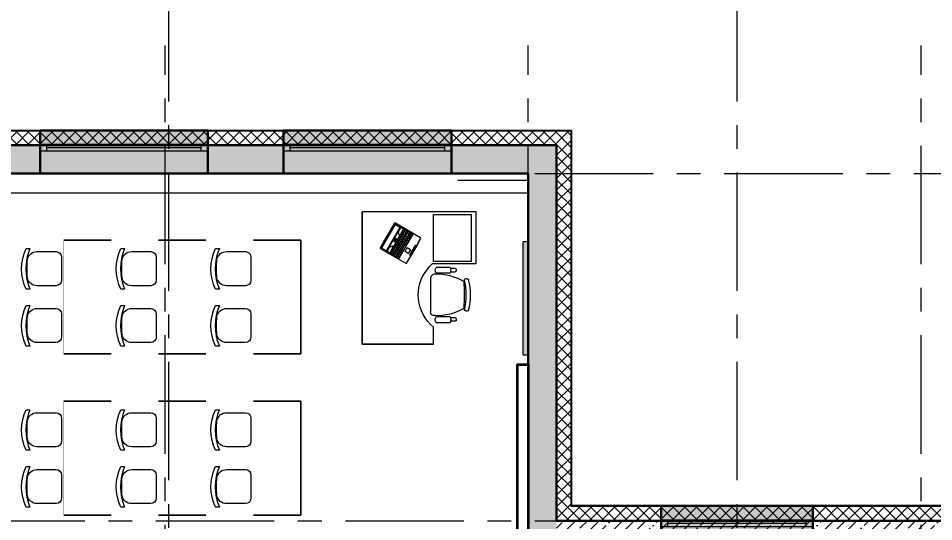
# Model space of a CAD drawing. Header units: millimetres. Extents: x -13407 to 115150, y -83292 to 109271.
# Drawn here: x 45984 to 55647, y 27471 to 32784 of the extents above; entities that cross this region are included whole.
import ezdxf
from ezdxf.enums import TextEntityAlignment as Align

# ---------------------------------------------------------------- set-up
doc = ezdxf.new("R2018")
doc.units = ezdxf.units.MM
doc.linetypes.add('CENTER', pattern=[2, 1.25, -0.25, 0.25, -0.25])
doc.layers.get('Defpoints').update_dxf_attribs({"color": 6})
for name, color, linetype, lineweight in [('АР_Маркер экспликации', 239, 'Continuous', 13), ('АР_Навесной фасад', 5, 'Continuous', 5), ('АР_Номер помещения', 1, 'Continuous', 25), ('АР_Окна БЛОК', 250, 'Continuous', 13), ('АР_Оси', 193, 'Continuous', 9), ('АР_Подоконники', 163, 'Continuous', 9), ('АР_Помещения_площадь', 19, 'Continuous', 9), ('АР_Сущ Несущая стена', 202, 'Continuous', 30), ('АР_Утеплитель', 250, 'Continuous', 9), ('АР_Штриховка монолит', 250, 'Continuous', 9), ('ТХ_мебель передв', 250, 'Continuous', 13), ('ТХ_обор_комп принт', 30, 'Continuous', 13)]:
    doc.layers.add(name, color=color, linetype=linetype, lineweight=lineweight)
doc.layers.add('АР_Названия помещений', color=124, linetype='Continuous', lineweight=5, plot=False)
doc.styles.add('ISOCPEUR', font='isocpeur.ttf', dxfattribs={"width": 0.7})
doc.styles.get("Standard").update_dxf_attribs({"font": 'arial.ttf'})
pattern_1 = [(45, (-951587.81, 109999.9), (-123.743687, 123.743687), []), (45, (-951464.07, 109999.9), (-123.743687, 123.743687), [218.75, -43.75, 0, -43.75])]

# ---------------------------------------------------------------- blocks, each defined once
blk = doc.blocks.new('*U123')
at = {"true_color": 0xffffff}
h = blk.add_hatch(color=7, dxfattribs=at)
h.dxf.hatch_style = 1
h.paths.add_polyline_path([(-1770, -240), (0, -240), (0, 220), (-1770, 220)])
at = {"lineweight": 30}
for p, q in [((-1770, -240), (-1770, 220)), ((0, -240), (0, 220))]:
    blk.add_line(p, q, dxfattribs=at)
for p, q in [((0, 220), (-1770, 220)), ((-1770, 70), (0, 70)), ((-1770, 0), (0, 0)), ((-1700, 0), (-1700, 70)), ((-1700, 35), (-70, 35)), ((-70, 0), (-70, 70)), ((-1770, -240), (0, -240)), ((-1770, -240), (-1770, -240)), ((-1770, -240), (-1770, -240)), ((0, -240), (0, -240)), ((0, -240), (0, -240))]:
    blk.add_line(p, q)
blk = doc.blocks.new('*U131')
at = {"true_color": 0xffffff}
h = blk.add_hatch(color=7, dxfattribs=at)
h.dxf.hatch_style = 1
h.paths.add_polyline_path([(-1770, -240), (0, -240), (0, 220), (-1770, 220)])
at = {"lineweight": 30}
for p, q in [((-1770, -240), (-1770, 220)), ((0, -240), (0, 220))]:
    blk.add_line(p, q, dxfattribs=at)
for p, q in [((0, 220), (-1770, 220)), ((-1770, 70), (0, 70)), ((-1770, 0), (0, 0)), ((-1700, 0), (-1700, 70)), ((-1700, 35), (-70, 35)), ((-70, 0), (-70, 70)), ((-1770, -240), (0, -240)), ((-1770, -240), (-1770, -240)), ((-1770, -240), (-1770, -240)), ((0, -240), (0, -240)), ((0, -240), (0, -240))]:
    blk.add_line(p, q)
blk = doc.blocks.new('*U264')
at = {"layer": 'Defpoints', "color": 7, "style": 'ISOCPEUR', "width": 0.7, "flags": 1}
blk.add_attdef('КАТЕГОРИЯ', (-499.2, -2092.2), '', height=250, dxfattribs=at)
at = {"layer": 'Defpoints', "color": 7, "style": 'ISOCPEUR', "width": 0.7}
blk.add_attdef('ПЛОЩАДЬ_ПОМЕЩЕНИЯ', text='', height=200, dxfattribs=at).set_placement((-21210.9, -3051.6), align=Align.MIDDLE_RIGHT)
at = {"layer": 'АР_Номер помещения', "color": 7, "style": 'ISOCPEUR', "width": 0.7}
blk.add_attdef('НОМЕР_ПОМЕЩЕНИЯ', text='', height=300, dxfattribs=at).set_placement((-17601.4, -2573.3), align=Align.MIDDLE_CENTER)
at = {"layer": 'АР_Помещения_площадь', "color": 7, "lineweight": 30, "width": 0.7, "flags": 104}
blk.add_attdef('ИМЯ_ПОМЕЩЕНИЯ', text='', height=100, dxfattribs=at).set_placement((157.6, 1217.1), align=Align.MIDDLE_CENTER)
blk = doc.blocks.new('*U97')
at = {"true_color": 0xffffff}
h = blk.add_hatch(color=7, dxfattribs=at)
h.dxf.hatch_style = 1
h.paths.add_polyline_path([(-1600, -140), (0, -140), (0, 220), (-1600, 220)])
at = {"lineweight": 30}
for p, q in [((-1600, -140), (-1600, 220)), ((0, -140), (0, 220))]:
    blk.add_line(p, q, dxfattribs=at)
for p, q in [((0, 220), (-1600, 220)), ((-1600, 70), (0, 70)), ((-1600, 0), (0, 0)), ((-1530, 0), (-1530, 70)), ((-1530, 35), (-70, 35)), ((-70, 0), (-70, 70)), ((-1600, -140), (0, -140)), ((-1600, -140), (-1600, -140)), ((-1600, -140), (-1600, -140)), ((0, -140), (0, -140)), ((0, -140), (0, -140))]:
    blk.add_line(p, q)
blk = doc.blocks.new('laptop')
at = {"color": 0}
for p, q in [((-150.3, 324.5), (-155, 323.2)), ((-150.3, 324.5), (-155, 323.2)), ((-155, 323.2), (-155, 9.7)), ((-155, 323.2), (-155, 9.7)), ((-150.3, 312.7), (-155, 311.4)), ((0, 325.7), (-150.3, 324.5)), ((0, 325.7), (-150.3, 324.5)), ((0, 313.9), (-150.3, 312.7)), ((-143, 308.8), (-140, 309.5)), ((-143, 253.6), (-143, 308.8)), ((-140, 309.5), (140, 309.5)), ((150.3, 324.5), (0, 325.7)), ((150.3, 324.5), (0, 325.7)), ((150.3, 312.7), (0, 313.9)), ((140, 309.5), (143, 308.8)), ((143, 308.8), (143, 253.6)), ((155, 323.2), (150.3, 324.5)), ((155, 323.2), (150.3, 324.5)), ((155, 311.4), (150.3, 312.7)), ((155, 9.7), (155, 323.2)), ((155, 9.7), (155, 323.2)), ((155, 248), (-155, 248)), ((-147, 210), (-147, 234)), ((-147, 210), (-147, 100)), ((147, 210), (-147, 210)), ((-147, 210), (-71.6, 210)), ((-130, 194.2), (-147, 194.2)), ((-140, 252.9), (-143, 253.6)), ((140, 252.9), (-140, 252.9)), ((-137, 244), (-95.6, 244)), ((-130, 210), (-130, 194.2)), ((-127.5, 210), (-127.5, 194.2)), ((76.5, 194.2), (-127.5, 194.2)), ((-110.5, 210), (-110.5, 194.2)), ((-93.5, 210), (-93.5, 194.2)), ((-68, 218.5), (-92, 242.5)), ((-76.5, 210), (-76.5, 194.2)), ((-59.5, 210), (-59.5, 194.2)), ((-42.5, 210), (-42.5, 194.2)), ((-25.5, 210), (-25.5, 194.2)), ((-18.5, 241.8), (-20.5, 241.8)), ((-20.5, 241.8), (-20.5, 236.8)), ((-20.5, 236.8), (-18.5, 236.8)), ((-20.5, 226), (-20.5, 220.4)), ((20.5, 226), (-20.5, 226)), ((-20.5, 220.4), (20.5, 220.4)), ((-18.5, 236.8), (-18.5, 241.8)), ((-8.5, 210), (-8.5, 194.2)), ((-5.5, 241.8), (-7.5, 241.8)), ((-7.5, 241.8), (-7.5, 236.8)), ((-7.5, 236.8), (-5.5, 236.8)), ((-5.5, 236.8), (-5.5, 241.8)), ((7.5, 241.8), (5.5, 241.8)), ((5.5, 241.8), (5.5, 236.8)), ((5.5, 236.8), (7.5, 236.8)), ((7.5, 236.8), (7.5, 241.8)), ((8.5, 210), (8.5, 194.2)), ((20.5, 241.8), (18.5, 241.8)), ((18.5, 241.8), (18.5, 236.8)), ((18.5, 236.8), (20.5, 236.8)), ((20.5, 236.8), (20.5, 241.8)), ((20.5, 220.4), (20.5, 226)), ((25.5, 210), (25.5, 194.2)), ((42.5, 210), (42.5, 194.2)), ((59.5, 210), (59.5, 194.2)), ((68, 218.5), (92, 242.5)), ((68.8, 210), (68.8, 211.3)), ((68.8, 210), (68.8, 211.3)), ((147, 210), (68.8, 210)), ((76.5, 210), (76.5, 194.2)), ((79, 210), (79, 194.2)), ((147, 194.2), (79, 194.2)), ((95.6, 244), (137, 244)), ((96, 210), (96, 194.2)), ((113, 210), (113, 194.2)), ((130, 210), (130, 194.2)), ((143, 253.6), (140, 252.9)), ((147, 234), (147, 210)), ((147, 210), (147, 100)), ((147, 191.7), (-147, 191.7)), ((147, 173.3), (-147, 173.3)), ((147, 155), (-147, 155)), ((147, 136.7), (-147, 136.7)), ((147, 118.3), (-147, 118.3)), ((147, 100), (-147, 100)), ((-138, 191.7), (-138, 173.3)), ((-129, 173.3), (-129, 155)), ((-122.7, 118.3), (-122.7, 100)), ((-122.5, 155), (-122.5, 136.7)), ((-118.5, 191.7), (-118.5, 173.3)), ((-113.5, 136.7), (-113.5, 118.3)), ((-109.5, 173.3), (-109.5, 155)), ((-103, 155), (-103, 136.7)), ((-99, 191.7), (-99, 173.3)), ((-98.3, 118.3), (-98.3, 100)), ((-94, 136.7), (-94, 118.3)), ((-90, 173.3), (-90, 155)), ((-83.5, 155), (-83.5, 136.7)), ((-79.5, 191.7), (-79.5, 173.3)), ((-74.5, 136.7), (-74.5, 118.3)), ((-74, 118.3), (-74, 100)), ((-70.5, 173.3), (-70.5, 155)), ((-64, 155), (-64, 136.7)), ((-60, 191.7), (-60, 173.3)), ((-55, 136.7), (-55, 118.3)), ((-54.5, 118.3), (-54.5, 100)), ((-51, 173.3), (-51, 155)), ((-44.5, 155), (-44.5, 136.7)), ((-40.5, 191.7), (-40.5, 173.3)), ((-35.5, 136.7), (-35.5, 118.3)), ((-31.5, 173.3), (-31.5, 155)), ((-25, 155), (-25, 136.7)), ((-21, 191.7), (-21, 173.3)), ((-16, 136.7), (-16, 118.3)), ((-12, 173.3), (-12, 155)), ((-5.5, 155), (-5.5, 136.7)), ((-1.5, 191.7), (-1.5, 173.3)), ((3.5, 136.7), (3.5, 118.3)), ((7.5, 173.3), (7.5, 155)), ((9.5, 118.3), (9.5, 100)), ((14, 155), (14, 136.7)), ((18, 191.7), (18, 173.3)), ((23, 136.7), (23, 118.3)), ((27, 173.3), (27, 155)), ((29, 118.3), (29, 100)), ((33.5, 155), (33.5, 136.7)), ((37.5, 191.7), (37.5, 173.3)), ((42.5, 136.7), (42.5, 118.3)), ((46.5, 173.3), (46.5, 155)), ((48.5, 118.3), (48.5, 100)), ((53, 155), (53, 136.7)), ((57, 191.7), (57, 173.3)), ((62, 136.7), (62, 118.3)), ((66, 173.3), (66, 155)), ((68, 118.3), (68, 100)), ((72.5, 155), (72.5, 136.7)), ((76.5, 191.7), (76.5, 173.3)), ((81.5, 136.7), (81.5, 118.3)), ((85.5, 173.3), (85.5, 155)), ((87.5, 118.3), (87.5, 100)), ((90, 118.3), (90, 100)), ((92, 155), (92, 136.7)), ((96, 191.7), (96, 173.3)), ((105, 173.3), (105, 155)), ((109.5, 136.7), (109.5, 100)), ((129, 191.7), (129, 100)), ((-155, 9.7), (-154.5, 7.6)), ((-154.5, 7.6), (-152.4, 5.3)), ((-152.4, 5.3), (-150.3, 4.7)), ((-150.3, 4.7), (0, 0)), ((-59, 14), (-59, 0.7)), ((59, 14), (-59, 14)), ((-59, 0.7), (-59, 14)), ((-59, 14), (59, 14)), ((0, 0), (150.3, 4.7)), ((59, 0.7), (59, 14)), ((59, 14), (59, 0.7)), ((150.3, 4.7), (153.2, 5.9)), ((153.2, 5.9), (154.7, 7.9)), ((154.7, 7.9), (155, 9.7))]:
    blk.add_line(p, q, dxfattribs=at)
blk.add_lwpolyline([(-51.9, 78.7), (-4, 78.7), (-4, 39.2), (-51.9, 39.2)], close=True, dxfattribs=at)
for centre, radius, start, end in [((-137, 234), 10, 90, 180), ((-95.6, 239), 5, 45, 90), ((-71.6, 215), 5, 270, 45), ((71.6, 215), 5, 135, 236.11751), ((95.6, 239), 5, 90, 135), ((137, 234), 10, 0, 90), ((-150, 9.7), 5, 180, 266.41668), ((0, 2405), 2405, 266.41668, 273.58332), ((150, 9.7), 5, 273.58332, 0)]:
    blk.add_arc(centre, radius, start, end, dxfattribs=at)
blk = doc.blocks.new('мваи')
for points in [[(95699, 222916.5), (95153.7, 222916.5), (95153.7, 221714.7), (96551.3, 221714.7), (96551.3, 222466.5), (96371.3, 222466.5)], [(95699, 222455.9), (95699, 222916.5)], [(95741.3, 222641.2), (95741.3, 222493)], [(95751.9, 222694.1), (95751.9, 222646.5)], [(95789, 222694.1), (95789, 222646.5)], [(95799.6, 222641.2), (95799.6, 222493)], [(96260.1, 222641.2), (96260.1, 222493)], [(96270.7, 222694.1), (96270.7, 222646.5)], [(96307.8, 222694.1), (96307.8, 222646.5)], [(96323.7, 222641.2), (96323.7, 222493)], [(96551.3, 222466.5), (96551.3, 221714.7), (95153.7, 221714.7)]]:
    blk.add_lwpolyline(points)
blk.add_lwpolyline([(95180.2, 222863.6), (95677.8, 222863.6), (95677.8, 222466.5), (95180.2, 222466.5)], close=True)
blk.add_lwpolyline([(96249.5, 222482.4, 0.127479), (96170.1, 222789.4, 0.028308), (95889.5, 222789.4, 0.127479), (95810.1, 222482.4, 0.416667), (95857.8, 222434.7), (96207.2, 222434.7)], format="xyb")
for centre, radius, start, end in [((96029.8, 222190.4), 666.6, 75.98123, 104.01877), ((96029.8, 221981.9), 828.7, 78.76484, 101.23516)]:
    blk.add_arc(centre, radius, start, end)
for points in [[(95868.4, 222794.7), (95857.8, 222800), (95852.5, 222821.2), (95863.1, 222831.8)], [(95863.1, 222831.8), (95863.1, 222837.1), (95868.4, 222837.1), (95868.4, 222837.1)], [(96191.3, 222837.1), (96201.9, 222831.8), (96207.2, 222815.9), (96196.6, 222800)], [(96196.6, 222800), (96196.6, 222800), (96196.6, 222794.7), (96191.3, 222794.7)], [(95741.3, 222641.2), (95757.2, 222651.8), (95778.4, 222651.8), (95799.6, 222641.2)], [(95751.9, 222694.1), (95757.2, 222704.7), (95767.8, 222710), (95778.4, 222704.7)], [(95778.4, 222704.7), (95783.7, 222699.4), (95783.7, 222699.4), (95789, 222694.1)], [(96260.1, 222641.2), (96281.3, 222651.8), (96302.5, 222651.8), (96323.7, 222641.2)], [(96270.7, 222694.1), (96276, 222704.7), (96291.9, 222710), (96302.5, 222704.7)], [(96302.5, 222704.7), (96302.5, 222699.4), (96307.8, 222699.4), (96307.8, 222694.1)], [(95757.2, 222403), (95736, 222418.9), (95714.8, 222434.7), (95699, 222455.9)], [(95799.6, 222493), (95778.4, 222482.4), (95757.2, 222482.4), (95741.3, 222493)], [(96371.3, 222466.5), (96217.8, 222281.2), (95942.5, 222249.4), (95757.2, 222403)], [(96249.5, 222482.4), (96254.8, 222455.9), (96233.7, 222434.7), (96207.2, 222434.7)], [(96323.7, 222493), (96302.5, 222482.4), (96281.3, 222482.4), (96260.1, 222493)]]:
    blk.add_open_spline(points, degree=3)
at = {"rotation": 150}
blk.add_blockref('laptop', (95567, 222259.4), dxfattribs=at)
blk = doc.blocks.new('У018')
at = {"layer": 'ТХ_мебель передв', "ltscale": 100, "const_width": 2}
blk.add_lwpolyline([(94750.1, 82280.2), (95250.1, 82280.2), (95250.1, 81080.2), (94750.1, 81080.2)], close=True, dxfattribs=at)
blk = doc.blocks.new('Стул парты')
for points in [[(-95.3, -360, -0.36493), (-180, -259.4), (-180, -58.2, -0.414078), (-121.8, 0), (121.8, 0, -0.414078), (180, -58.2), (180, -259.4, -0.36493), (95.3, -360, -0.041656)], [(-211.8, -333.5, 0.203875), (217.1, -333.5), (217.1, -373.5, -0.227009), (-211.8, -373.5)]]:
    blk.add_lwpolyline(points, format="xyb", close=True)

msp = doc.modelspace()

# ---------------------------------------------------------------- hatches: boundary and pattern name
at = {"layer": 'АР_Утеплитель', "ltscale": 100}
h = msp.add_hatch(dxfattribs=at)
h.set_pattern_fill('ANSI37', color=256, scale=700)
h.set_pattern_definition([(45, (-945096.63, 49153.53), (-61.871843, 61.871843), []), (135, (-945096.63, 49153.53), (-61.871843, -61.871843), [])])
h.paths.add_polyline_path([(68515, 9610), (62165, 9610), (62165, 27480), (51665, 27480), (51665, 31445), (16865, 31445), (16865, 27480), (11889.8, 27480), (11889.8, 27630), (16715, 27630), (16715, 31595), (51815, 31595), (51815, 27630), (62315, 27630), (62315, 9760), (68665, 9760), (68665, -250), (55265, -250), (55265, 6100), (47385, 6100), (47385, 11290), (39149.7, 11290), (39149.7, 11040), (38999.7, 11040), (38999.7, 11440), (47535, 11440), (47535, 6250), (55415, 6250), (55415, -100), (68515, -100)])
at = {"layer": 'АР_Штриховка монолит', "ltscale": 100}
h = msp.add_hatch(dxfattribs=at)
h.set_pattern_fill('ANSI35', color=256, scale=700)
h.set_pattern_definition(pattern_1)
h.paths.add_polyline_path([(51365, 31445), (16865, 31445), (16865, 27480), (16865, 27280), (16865, 19960), (16965, 19960), (16965, 18702.5), (17165, 18702.5), (17165, 19660), (20920, 19660), (20920, 18477.5), (21120, 18477.5), (21120, 19660), (28120, 19660), (28120, 19960), (17165, 19960), (17165, 31145), (51365, 31145)])
h = msp.add_hatch(dxfattribs=at)
h.set_pattern_fill('ANSI35', color=256, scale=700)
h.set_pattern_definition(pattern_1)
h.paths.add_polyline_path([(51665, 31445), (51365, 31445), (51365, 31145), (51365, 19960), (40410, 19960), (40410, 19660), (47535, 19660), (47535, 18477.5), (47735, 18477.5), (47735, 19660), (51365, 19660), (51365, 18702.5), (51565, 18702.5), (51565, 19660), (51665, 19660), (51665, 27280), (51665, 27280.3), (51665, 27480.3), (51665, 27480)])
h = msp.add_hatch(dxfattribs=at)
h.set_pattern_fill('ANSI35', color=256, scale=700)
h.set_pattern_definition(pattern_1)
h.paths.add_polyline_path([(62165, 27480), (51665, 27480), (51665, 27280), (55475, 27280), (55475.1, 19374.6), (55675.1, 19374.6), (55675, 27280), (61965, 27280), (62165, 27280)])
at = {"layer": 'ТХ_мебель передв', "transparency": 33554508}
h = msp.add_hatch(color=256, dxfattribs=at)
h.dxf.hatch_style = 1
h.paths.add_polyline_path([(51365, 30428.8), (51312.1, 30428.8), (51312.1, 29228.8), (51365, 29228.8)])

# ---------------------------------------------------------------- linework, layer by layer
at = {"layer": 'АР_Навесной фасад', "ltscale": 100}
for p, q in [((16705, 31605), (51825, 31605)), ((51825, 31605), (51825, 27640)), ((16715, 31595), (51815, 31595)), ((51815, 31595), (51815, 27630)), ((62325, 27640), (51825, 27640)), ((62315, 27630), (51815, 27630))]:
    msp.add_line(p, q, dxfattribs=at)
at = {"layer": 'АР_Оси', "linetype": 'CENTER', "ltscale": 1000}
for p, q in [((47569.9, 79157.5), (47569.9, 23425.1)), ((53569.9, 79157.5), (53569.9, 23425.1)), ((47535, -1811.3), (47535, 32496.2)), ((51365, -1811.3), (51365, 32496.2)), ((55515, -1811.3), (55515, 32496.2)), ((-12563.8, 31145), (70614.6, 31145)), ((-12563.8, 27480), (71033.4, 27480))]:
    msp.add_line(p, q, dxfattribs=at)
at = {"layer": 'АР_Подоконники', "ltscale": 100}
msp.add_line((42840, 30941.5), (51365, 30941.4), dxfattribs=at)
at = {"layer": 'АР_Сущ Несущая стена', "ltscale": 100}
for p, q in [((16865, 31445), (51665, 31445)), ((51665, 31445), (51665, 27480)), ((17165, 31145), (51365, 31145)), ((51365, 31145), (51365, 19960)), ((62165, 27480), (51665, 27480))]:
    msp.add_line(p, q, dxfattribs=at)
at = {"layer": 'ТХ_мебель передв', "ltscale": 100}
msp.add_line((50625, 31075), (51365, 31075), dxfattribs=at)
at = {"layer": 'ТХ_мебель передв'}
for p, q in [((46965.1, 30441.4), (46465.1, 30441.4)), ((46965.1, 30441.4), (46465.1, 30441.4)), ((46465.1, 30441.4), (46965.1, 30441.4)), ((47965.1, 30441.4), (47465.1, 30441.4)), ((47965.1, 30441.4), (47465.1, 30441.4)), ((47465.1, 30441.4), (47965.1, 30441.4)), ((48965.1, 30441.4), (48465.1, 30441.4)), ((48465.1, 30441.4), (48965.1, 30441.4)), ((48965.1, 29841.4), (48965.1, 30441.4)), ((48965.1, 30441.4), (48965.1, 29841.4)), ((48965.1, 29241.4), (48965.1, 29841.4)), ((48965.1, 29241.4), (48965.1, 29841.4)), ((48965.1, 29841.4), (48965.1, 29241.4)), ((46465.1, 29241.4), (46965.1, 29241.4)), ((46465.1, 29241.4), (46965.1, 29241.4)), ((46965.1, 29241.4), (46465.1, 29241.4)), ((47465.1, 29241.4), (47965.1, 29241.4)), ((47465.1, 29241.4), (47965.1, 29241.4)), ((47965.1, 29241.4), (47465.1, 29241.4)), ((48465.1, 29241.4), (48965.1, 29241.4)), ((48465.1, 29241.4), (48965.1, 29241.4)), ((48965.1, 29241.4), (48465.1, 29241.4)), ((46965.1, 28741.4), (46465.1, 28741.4)), ((46965.1, 28741.4), (46465.1, 28741.4)), ((46465.1, 28741.4), (46965.1, 28741.4)), ((47965.1, 28741.4), (47465.1, 28741.4)), ((47965.1, 28741.4), (47465.1, 28741.4)), ((47465.1, 28741.4), (47965.1, 28741.4)), ((48965.1, 28741.4), (48465.1, 28741.4)), ((48965.1, 28741.4), (48465.1, 28741.4)), ((48465.1, 28741.4), (48965.1, 28741.4)), ((48965.1, 28141.4), (48965.1, 28741.4)), ((48965.1, 28141.4), (48965.1, 28741.4)), ((48965.1, 28741.4), (48965.1, 28141.4)), ((48965.1, 27541.4), (48965.1, 28141.4)), ((48965.1, 27541.4), (48965.1, 28141.4)), ((48965.1, 28141.4), (48965.1, 27541.4)), ((46465.1, 27541.4), (46965.1, 27541.4)), ((46465.1, 27541.4), (46965.1, 27541.4)), ((46965.1, 27541.4), (46465.1, 27541.4)), ((47465.1, 27541.4), (47965.1, 27541.4)), ((47465.1, 27541.4), (47965.1, 27541.4)), ((47965.1, 27541.4), (47465.1, 27541.4)), ((48465.1, 27541.4), (48965.1, 27541.4)), ((48465.1, 27541.4), (48965.1, 27541.4)), ((48965.1, 27541.4), (48465.1, 27541.4))]:
    msp.add_line(p, q, dxfattribs=at)
msp.add_lwpolyline([(51365, 29228.8), (51312.1, 29228.8), (51312.1, 30428.8), (51365, 30428.8)], close=True, dxfattribs=at)
at = {"layer": 'ТХ_обор_комп принт', "lineweight": 35}
msp.add_lwpolyline([(51365, 27154.1), (51253.8, 27154.1), (51253.8, 29128.8), (51365, 29128.8)], close=True, dxfattribs=at)

# ---------------------------------------------------------------- block references
at = {"layer": 'АР_Маркер экспликации', "color": 7}
ref = msp.add_blockref('*U264', (39645.3, 27719.1), dxfattribs=at)
lines = msp.add_mtext('\\W0.8000;Кабинет русского языка и литературы', dxfattribs={"layer": 'АР_Названия помещений', "insert": (20877.4, 27384.9), "char_height": 5327.78, "width": 926.94, "attachment_point": 1})
ref.add_attrib('ИМЯ_ПОМЕЩЕНИЯ', '', (20877.4, 27384.9), dxfattribs={"flags": 104}).embed_mtext(lines)
at = {"layer": 'АР_Окна БЛОК'}
for name, p in [('*U131', (47985, 31385)), ('*U123', (50555, 31385)), ('*U97', (54370, 27420))]:
    msp.add_blockref(name, p, dxfattribs=at)
at = {"layer": 'ТХ_мебель передв', "rotation": 270}
for name, p in [('мваи', (-172099.3, 125895.1)), ('Стул парты', (46440.1, 30141.4)), ('Стул парты', (47440.1, 30141.4)), ('Стул парты', (48440.1, 30141.4)), ('Стул парты', (46440.1, 29541.4)), ('Стул парты', (47440.1, 29541.4)), ('Стул парты', (48440.1, 29541.4)), ('Стул парты', (46440.1, 28441.4)), ('Стул парты', (47440.1, 28441.4)), ('Стул парты', (48440.1, 28441.4)), ('Стул парты', (46440.1, 27841.4)), ('Стул парты', (47440.1, 27841.4)), ('Стул парты', (48440.1, 27841.4))]:
    msp.add_blockref(name, p, dxfattribs=at)
at = {"layer": 'ТХ_мебель передв'}
for p in [(-48284.9, -51838.8), (-47284.9, -51838.8), (-46284.9, -51838.8), (-48284.9, -53538.8), (-47284.9, -53538.8), (-46284.9, -53538.8)]:
    msp.add_blockref('У018', p, dxfattribs=at)

doc.saveas('drawing.dxf')
